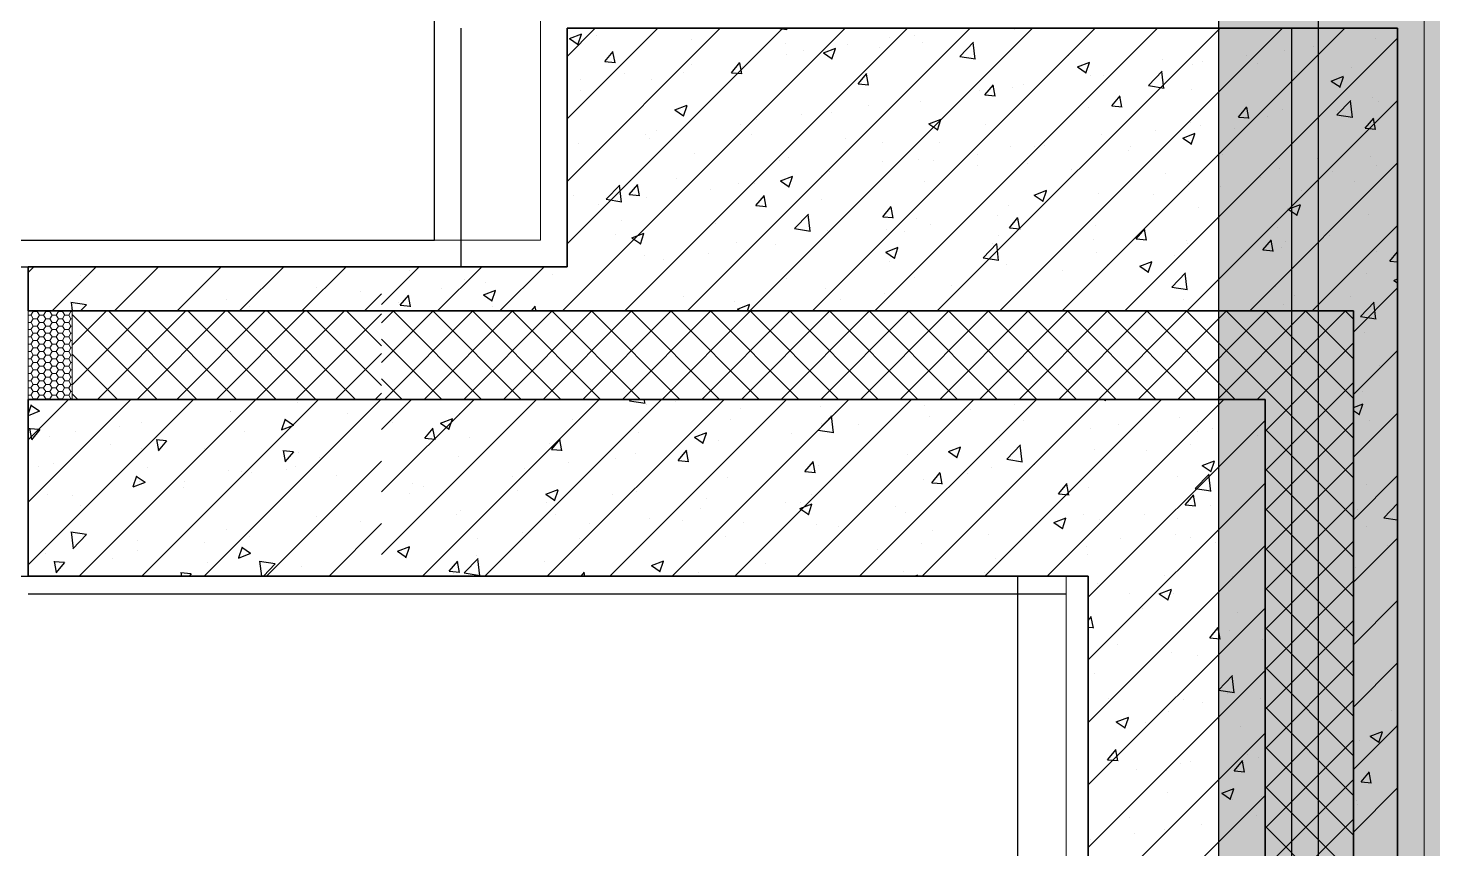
# Model space of a CAD drawing. Header units: inches. Extents: x 143994 to 247866, y 243815 to 272761.
# Drawn here: x 221938 to 223528, y 263437 to 264366 of the extents above; entities that cross this region are included whole.
import ezdxf

# ---------------------------------------------------------------- set-up
doc = ezdxf.new("R2010")
doc.units = ezdxf.units.IN
doc.header["$LTSCALE"] = 1000
doc.header["$MEASUREMENT"] = 0
doc.layers.get('DEFPOINTS').update_dxf_attribs({"color": 62})
for name, color, linetype in [('0-建筑1F', 127, 'Continuous'), ('A-S-face(建筑粉刷线)', 136, 'Continuous'), ('A-Wall-Patn', 255, 'Continuous'), ('PUB_HATCH', 8, 'Continuous')]:
    doc.layers.add(name, color=color, linetype=linetype)
for name, color, linetype, lineweight in [('A-M-Stone', 11, 'Continuous', 15), ('A-Wall', 254, 'Continuous', 35), ('MQ-HZ幕墙绘制', 6, 'Continuous', 13), ('W-保温层', 8, 'Continuous', 13)]:
    doc.layers.add(name, color=color, linetype=linetype, lineweight=lineweight)

# ---------------------------------------------------------------- blocks, each defined once
blk = doc.blocks.new('144')
at = {"layer": 'MQ-HZ幕墙绘制'}
h = blk.add_hatch(dxfattribs=at)
h.set_pattern_fill('HONEY', color=127, scale=3)
h.set_pattern_definition([(0, (2666.5027, 381109.6554), (7.14375, 4.124445), [4.7625, -9.525]), (120, (2666.5027, 381109.6554), (-7.143749147, 4.124446478), [4.7625, -9.525]), (60, (2666.5027, 381109.6554), (8.53e-07, 8.248891478), [-9.525, 4.7625])])
h.paths.add_polyline_path([(637386.9, -376210.3), (637386.9, -376110.3), (637436.9, -376110.3), (637436.9, -376210.3)])
at = {"layer": 'A-M-Stone', "color": 127}
for p, q in [((637966.9, -375760.3), (637966.9, -376030.3)), ((638966.9, -379670.3), (638966.9, -375760.3)), ((637386.9, -376030.3), (637356.9, -376030.3)), ((637386.9, -376030.3), (637786.9, -376030.3)), ((637966.9, -376030.3), (637786.9, -376030.3))]:
    blk.add_line(p, q, dxfattribs=at)
at = {"layer": 'A-S-face(建筑粉刷线)', "color": 127}
for p, q in [((637386.9, -376430.3), (637786.9, -376430.3)), ((637786.9, -376430.3), (638561.9, -376430.3))]:
    blk.add_line(p, q, dxfattribs=at)
at = {"layer": 'A-Wall', "color": 127}
for p, q in [((637996.9, -376060.3), (637996.9, -375790.3)), ((637996.9, -375790.3), (638936.9, -375790.3)), ((638936.9, -375790.3), (638936.9, -376060.3)), ((637386.9, -376110.3), (637386.9, -376060.3)), ((637386.9, -376060.3), (637786.9, -376060.3)), ((637996.9, -376060.3), (637786.9, -376060.3)), ((638936.9, -379700.3), (638936.9, -376060.3)), ((637786.9, -376110.3), (637386.9, -376110.3)), ((637786.9, -376110.3), (638886.9, -376110.3)), ((638886.9, -376110.3), (638886.9, -379750.3)), ((637386.9, -376410.3), (637386.9, -376210.3)), ((637386.9, -376210.3), (637786.9, -376210.3)), ((638786.9, -376210.3), (637786.9, -376210.3)), ((638786.9, -379850.3), (638786.9, -376210.3)), ((637786.9, -376410.3), (637386.9, -376410.3)), ((637786.9, -376410.3), (638586.9, -376410.3)), ((638586.9, -376410.3), (638586.9, -380010.3))]:
    blk.add_line(p, q, dxfattribs=at)
at = {"layer": 'MQ-HZ幕墙绘制', "color": 127}
blk.add_lwpolyline([(637386.9, -376210.3), (637386.9, -376110.3), (637436.9, -376110.3), (637436.9, -376210.3)], close=True, dxfattribs=at)
at = {"layer": 'PUB_HATCH', "color": 127, "linetype": 'Continuous'}
for p, q in [((637991.7, -376110.3), (638311.7, -375790.3)), ((637996.9, -375822.3), (638028.9, -375790.3)), ((637996.9, -375893), (638099.6, -375790.3)), ((637996.9, -375963.7), (638170.3, -375790.3)), ((637996.9, -376034.4), (638241, -375790.3)), ((638062.4, -376110.3), (638382.4, -375790.3)), ((638133.2, -376110.3), (638453.2, -375790.3)), ((638203.9, -376110.3), (638523.9, -375790.3)), ((638235.2, -375790.3), (638245.8, -375791.9)), ((638245.5, -375792.3), (638245.2, -375790.3)), ((638274.6, -376110.3), (638594.6, -375790.3)), ((638345.3, -376110.3), (638665.3, -375790.3)), ((638416, -376110.3), (638736, -375790.3)), ((638486.7, -376110.3), (638806.7, -375790.3)), ((638503.6, -375791.3), (638503.6, -375791.3)), ((638557.4, -376110.3), (638877.4, -375790.3)), ((637999.6, -375802.1), (638013.6, -375796.8)), ((637999.6, -375802.1), (638009.6, -375808.8)), ((638009.3, -375809.3), (638013.3, -375797.3)), ((638030.7, -375799), (638030.7, -375799)), ((638137.5, -375803.5), (638137.5, -375803.5)), ((638244.3, -375808), (638244.3, -375808)), ((638314.5, -375808.7), (638314.5, -375808.7)), ((638362.2, -375800.6), (638362.2, -375800.6)), ((638390.2, -375798.7), (638390.2, -375798.7)), ((638399.7, -375806.3), (638399.7, -375806.3)), ((638441.4, -375822.3), (638457, -375806)), ((638458.9, -375825.4), (638456.7, -375806.4)), ((638628.1, -376110.3), (638936.9, -375801.5)), ((638841.9, -375811.2), (638841.9, -375811.2)), ((638911.4, -375801.9), (638911.4, -375801.9)), ((638039.5, -375828.1), (638049.2, -375816.7)), ((638039.5, -375828.1), (638051.5, -375829.2)), ((638051.2, -375829.7), (638048.9, -375817.2)), ((638245.6, -375820.6), (638245.6, -375820.6)), ((638264.4, -375815.3), (638264.4, -375815.3)), ((638287, -375818.1), (638301, -375812.8)), ((638287, -375818.1), (638297, -375824.9)), ((638296.7, -375825.4), (638300.7, -375813.3)), ((638298.7, -375819.1), (638298.7, -375819.1)), ((638351, -375812.5), (638351, -375812.5)), ((638441.4, -375822.3), (638459.2, -375825)), ((638457.8, -375817.1), (638457.8, -375817.1)), ((638564.6, -375821.6), (638564.6, -375821.6)), ((638671.3, -375826.1), (638671.3, -375826.1)), ((638716.1, -375827.8), (638716.1, -375827.8)), ((638766.1, -375821.2), (638766.1, -375821.2)), ((638808.7, -375816), (638808.7, -375816)), ((638062.4, -375841.9), (638062.4, -375841.9)), ((638128.9, -375840.7), (638128.9, -375840.7)), ((638138.1, -375831.9), (638138.1, -375831.9)), ((638183, -375840.7), (638192.6, -375829.2)), ((638183, -375840.7), (638194.9, -375841.7)), ((638194.7, -375842.2), (638192.3, -375829.7)), ((638196, -375833.2), (638196, -375833.2)), ((638326.4, -375853.2), (638336.1, -375841.8)), ((638338.1, -375854.8), (638335.8, -375842.3)), ((638574.5, -375834.2), (638588.5, -375828.8)), ((638574.5, -375834.2), (638584.4, -375840.9)), ((638584.1, -375841.4), (638588.2, -375829.3)), ((638603.8, -375843.8), (638603.8, -375843.8)), ((638654.9, -375855.4), (638670.5, -375839.1)), ((638672.4, -375858.5), (638670.2, -375839.5)), ((638704.8, -375831), (638704.8, -375831)), ((638778.1, -375830.6), (638778.1, -375830.6)), ((638820.5, -375839.9), (638820.5, -375839.9)), ((638884.9, -375835.1), (638884.9, -375835.1)), ((638012.3, -375848.5), (638012.3, -375848.5)), ((638092.1, -375848.2), (638092.1, -375848.2)), ((638326.4, -375853.2), (638338.4, -375854.3)), ((638469.9, -375865.8), (638479.5, -375854.3)), ((638481.6, -375867.3), (638479.3, -375854.8)), ((638501.1, -375857.9), (638501.1, -375857.9)), ((638514, -375854.4), (638514, -375854.4)), ((638589.8, -375844.4), (638589.8, -375844.4)), ((638654.9, -375855.4), (638672.7, -375858.1)), ((638703.9, -375859.9), (638703.9, -375859.9)), ((638861.9, -375850.2), (638875.9, -375844.8)), ((638861.9, -375850.2), (638871.8, -375856.9)), ((638871.5, -375857.4), (638875.6, -375845.3)), ((638012.3, -375860.7), (638012.3, -375860.7)), ((638397.2, -375872.9), (638397.2, -375872.9)), ((638463.9, -375861), (638463.9, -375861)), ((638469.9, -375865.8), (638481.9, -375866.8)), ((638613.4, -375878.4), (638623, -375866.9)), ((638625, -375879.9), (638622.7, -375867.4)), ((638698.8, -376110.3), (638936.9, -375872.2)), ((638868.3, -375888.5), (638883.9, -375872.2)), ((638885.8, -375891.6), (638883.6, -375872.6)), ((638909, -375868.5), (638909, -375868.5)), ((638915.6, -375873.5), (638915.6, -375873.5)), ((638119, -375882.7), (638133, -375877.3)), ((638119, -375882.7), (638128.9, -375889.4)), ((638128.6, -375889.9), (638132.7, -375877.8)), ((638261.9, -375887.6), (638261.9, -375887.6)), ((638296.2, -375885.7), (638296.2, -375885.7)), ((638337.6, -375877.6), (638337.6, -375877.6)), ((638587.2, -375879.9), (638587.2, -375879.9)), ((638613.4, -375878.4), (638625.3, -375879.4)), ((638756.8, -375890.9), (638766.4, -375879.4)), ((638756.8, -375890.9), (638768.8, -375891.9)), ((638768.5, -375892.4), (638766.2, -375879.9)), ((638789.3, -375890.1), (638789.3, -375890.1)), ((638806.3, -375882.6), (638806.3, -375882.6)), ((638868.3, -375888.5), (638886.1, -375891.2)), ((638868.4, -375883.8), (638868.4, -375883.8)), ((638900.3, -375903.5), (638909.9, -375892)), ((638098.6, -375905.7), (638098.6, -375905.7)), ((638193.5, -375899.8), (638193.5, -375899.8)), ((638211.8, -375894.1), (638211.8, -375894.1)), ((638406.4, -375898.7), (638420.4, -375893.3)), ((638406.4, -375898.7), (638416.4, -375905.4)), ((638416.1, -375905.9), (638420.1, -375893.8)), ((638470.6, -375899.9), (638470.6, -375899.9)), ((638663.4, -375906.6), (638663.4, -375906.6)), ((638702.4, -375897.6), (638702.4, -375897.6)), ((638713.5, -375900.1), (638713.5, -375900.1)), ((638751.8, -375903.8), (638751.8, -375903.8)), ((638900.3, -375903.5), (638912.2, -375904.5)), ((638911.9, -375905), (638909.6, -375892.5)), ((638009.8, -375920.7), (638009.8, -375920.7)), ((638085.5, -375910.8), (638085.5, -375910.8)), ((638089.7, -375914.8), (638089.7, -375914.8)), ((638205.3, -375910.2), (638205.3, -375910.2)), ((638312.1, -375914.7), (638312.1, -375914.7)), ((638353.9, -375920), (638353.9, -375920)), ((638418.9, -375919.3), (638418.9, -375919.3)), ((638525.6, -375923.8), (638525.6, -375923.8)), ((638537.1, -375923.3), (638537.1, -375923.3)), ((638601.4, -375910.4), (638601.4, -375910.4)), ((638693.8, -375914.7), (638707.8, -375909.3)), ((638693.8, -375914.7), (638703.8, -375921.4)), ((638703.5, -375921.9), (638707.6, -375909.8)), ((638034, -375928.1), (638034, -375928.1)), ((638140.7, -375932.6), (638140.7, -375932.6)), ((638247.5, -375937.1), (638247.5, -375937.1)), ((638394.8, -375939.5), (638394.8, -375939.5)), ((638461.4, -375933.2), (638461.4, -375933.2)), ((638498.7, -375924.5), (638498.7, -375924.5)), ((638632.4, -375928.3), (638632.4, -375928.3)), ((638635.1, -375923.8), (638635.1, -375923.8)), ((638739.2, -375932.8), (638739.2, -375932.8)), ((638845.9, -375937.3), (638845.9, -375937.3)), ((638906.5, -375935.1), (638906.5, -375935.1)), ((638237.3, -375940), (638237.3, -375940)), ((638293.8, -375952.3), (638293.8, -375952.3)), ((638354.3, -375941.6), (638354.3, -375941.6)), ((638411.3, -375939.8), (638411.3, -375939.8)), ((638461, -375946.1), (638461, -375946.1)), ((638518.5, -375943.8), (638518.5, -375943.8)), ((638567.8, -375950.6), (638567.8, -375950.6)), ((638674.6, -375955.1), (638674.6, -375955.1)), ((638769.6, -376110.3), (638936.9, -375942.9)), ((638803.8, -375949.2), (638803.8, -375949.2)), ((638863, -375952.3), (638863, -375952.3)), ((638913, -375945.7), (638913, -375945.7)), ((638041.1, -375984), (638056.6, -375967.8)), ((638058.5, -375987.1), (638056.3, -375968.1)), ((638067.3, -375978.6), (638076.9, -375967.1)), ((638079, -375980.1), (638076.6, -375967.6)), ((638120.7, -375960), (638120.7, -375960)), ((638191.1, -375966.4), (638191.1, -375966.4)), ((638209.3, -375966.4), (638209.3, -375966.4)), ((638238.4, -375963.2), (638252.4, -375957.8)), ((638238.4, -375963.2), (638248.3, -375969.9)), ((638248, -375970.4), (638252.1, -375958.3)), ((638285, -375956.5), (638285, -375956.5)), ((638401.9, -375963.9), (638401.9, -375963.9)), ((638700, -375964.2), (638700, -375964.2)), ((638736.7, -375969), (638736.7, -375969)), ((638781.3, -375959.6), (638781.3, -375959.6)), ((638888.1, -375964.2), (638888.1, -375964.2)), ((638004, -375980), (638004, -375980)), ((638041.1, -375984), (638058.8, -375986.7)), ((638067.3, -375978.6), (638079.2, -375979.6)), ((638087.2, -375981.4), (638087.2, -375981.4)), ((638159.2, -375973), (638159.2, -375973)), ((638210.7, -375991.1), (638220.4, -375979.6)), ((638222.4, -375992.7), (638220.1, -375980.1)), ((638285.2, -375983.9), (638285.2, -375983.9)), ((638525.8, -375979.2), (638539.8, -375973.8)), ((638525.8, -375979.2), (638535.7, -375985.9)), ((638535.5, -375986.4), (638539.5, -375974.3)), ((638598.9, -375977), (638598.9, -375977)), ((638610.8, -375985.5), (638610.8, -375985.5)), ((638660.9, -375978.9), (638660.9, -375978.9)), ((638828.2, -375973.8), (638828.2, -375973.8)), ((638032.9, -375989.7), (638032.9, -375989.7)), ((638210.7, -375991.1), (638222.7, -375992.2)), ((638254.5, -376017.1), (638270.1, -376000.9)), ((638272, -376020.2), (638269.8, -376001.2)), ((638354.2, -376003.7), (638363.8, -375992.2)), ((638365.9, -376005.2), (638363.6, -375992.7)), ((638484.5, -376002.2), (638484.5, -376002.2)), ((638496.3, -375991.1), (638496.3, -375991.1)), ((638711.5, -375993.8), (638711.5, -375993.8)), ((638813.2, -375995.2), (638827.2, -375989.8)), ((638813.2, -375995.2), (638823.2, -376001.9)), ((638822.9, -376002.4), (638826.9, -375990.3)), ((638904.1, -376001.7), (638904.1, -376001.7)), ((638058.8, -376007.4), (638058.8, -376007.4)), ((638165.5, -376011.9), (638165.5, -376011.9)), ((638168.6, -376003.9), (638168.6, -376003.9)), ((638254.5, -376017.1), (638272.3, -376019.9)), ((638272.3, -376016.4), (638272.3, -376016.4)), ((638291.4, -376018.9), (638291.4, -376018.9)), ((638354.2, -376003.7), (638366.2, -376004.7)), ((638358.7, -376018.7), (638358.7, -376018.7)), ((638392.4, -376006.1), (638392.4, -376006.1)), ((638408.8, -376012.1), (638408.8, -376012.1)), ((638497.6, -376016.2), (638507.3, -376004.7)), ((638497.6, -376016.2), (638509.6, -376017.3)), ((638509.3, -376017.8), (638507, -376005.2)), ((638594.9, -376013.8), (638594.9, -376013.8)), ((638641.1, -376028.8), (638650.7, -376017.3)), ((638652.8, -376030.3), (638650.5, -376017.8)), ((638801.4, -376015.8), (638801.4, -376015.8)), ((638840.3, -376110.3), (638936.9, -376013.6)), ((638936.2, -376014.7), (638936.2, -376014.7)), ((638052, -376023.9), (638052, -376023.9)), ((638070.3, -376027.7), (638084.3, -376022.3)), ((638070.3, -376027.7), (638080.3, -376034.4)), ((638080, -376034.9), (638084, -376022.8)), ((638188.7, -376032.9), (638188.7, -376032.9)), ((638379.1, -376020.9), (638379.1, -376020.9)), ((638468, -376050.2), (638483.5, -376034)), ((638478.3, -376033.9), (638478.3, -376033.9)), ((638485.4, -376053.3), (638483.2, -376034.3)), ((638485.8, -376025.4), (638485.8, -376025.4)), ((638592.6, -376029.9), (638592.6, -376029.9)), ((638641.1, -376028.8), (638653.1, -376029.8)), ((638697.5, -376030.8), (638697.5, -376030.8)), ((638699.4, -376034.4), (638699.4, -376034.4)), ((638784.6, -376041.3), (638794.2, -376029.8)), ((638796.2, -376042.9), (638793.9, -376030.3)), ((638810.3, -376031.2), (638810.3, -376031.2)), ((638860.4, -376024.6), (638860.4, -376024.6)), ((638084.8, -376047.9), (638084.8, -376047.9)), ((638156.7, -376045.3), (638156.7, -376045.3)), ((638232.4, -376035.3), (638232.4, -376035.3)), ((638357.8, -376043.7), (638371.8, -376038.3)), ((638357.8, -376043.7), (638367.7, -376050.4)), ((638367.4, -376050.9), (638371.5, -376038.8)), ((638468, -376050.2), (638485.7, -376053)), ((638596.5, -376043.6), (638596.5, -376043.6)), ((638684, -376047.8), (638684, -376047.8)), ((638784.6, -376041.3), (638796.5, -376042.4)), ((638806.1, -376039), (638806.1, -376039)), ((638912.9, -376043.5), (638912.9, -376043.5)), ((638928, -376053.9), (638936.9, -376043.3)), ((637393.3, -376060.3), (637386.9, -376066.7)), ((637387.5, -376066.1), (637387.5, -376066.1)), ((637464, -376060.3), (637414, -376110.3)), ((637534.7, -376060.3), (637484.7, -376110.3)), ((637605.5, -376060.3), (637555.5, -376110.3)), ((637676.2, -376060.3), (637626.2, -376110.3)), ((637746.9, -376060.3), (637696.9, -376110.3)), ((637786.9, -376103), (637829.6, -376060.3)), ((637818.7, -376064), (637818.7, -376064)), ((637850.3, -376110.3), (637900.3, -376060.3)), ((637921, -376110.3), (637971, -376060.3)), ((637983.8, -376060.7), (637983.8, -376060.7)), ((638106.6, -376051.9), (638106.6, -376051.9)), ((638361.6, -376053.9), (638361.6, -376053.9)), ((638493.8, -376057.6), (638493.8, -376057.6)), ((638558.2, -376064.4), (638558.2, -376064.4)), ((638608.3, -376057.8), (638608.3, -376057.8)), ((638645.2, -376059.7), (638659.2, -376054.3)), ((638645.2, -376059.7), (638655.1, -376066.4)), ((638654.8, -376066.9), (638658.9, -376054.8)), ((638928, -376053.9), (638936.9, -376054.7)), ((637446.4, -376070.3), (637446.4, -376070.3)), ((637881.1, -376074.8), (637881.1, -376074.8)), ((637904.5, -376078.5), (637904.5, -376078.5)), ((637980.3, -376068.5), (637980.3, -376068.5)), ((638245, -376073.9), (638245, -376073.9)), ((638390, -376072.6), (638390, -376072.6)), ((638431.9, -376081), (638431.9, -376081)), ((638681.4, -376083.3), (638697, -376067.1)), ((638698.9, -376086.4), (638696.7, -376067.4)), ((638799, -376082.3), (638799, -376082.3)), ((638901.7, -376068.3), (638901.7, -376068.3)), ((638932.6, -376075.7), (638936.9, -376074.1)), ((638932.6, -376075.7), (638936.9, -376078.6)), ((638936.5, -376073.1), (638936.5, -376073.1)), ((637611.2, -376097.2), (637611.2, -376097.2)), ((637713.9, -376083.2), (637713.9, -376083.2)), ((637763.4, -376088.6), (637763.4, -376088.6)), ((637786.9, -376090.9), (637767.6, -376110.3)), ((637808.1, -376103.9), (637817.8, -376092.4)), ((637819.8, -376105.5), (637817.5, -376092.9)), ((637854.5, -376085.1), (637854.5, -376085.1)), ((637902.3, -376092.2), (637916.3, -376086.8)), ((637902.3, -376092.2), (637912.2, -376098.9)), ((637911.9, -376099.4), (637916, -376087.3)), ((638128.3, -376093.9), (638128.3, -376093.9)), ((638288.9, -376085.4), (638288.9, -376085.4)), ((638306.1, -376097.6), (638306.1, -376097.6)), ((638356.2, -376091), (638356.2, -376091)), ((638681.4, -376083.3), (638699.2, -376086.1)), ((638695.1, -376097.3), (638695.1, -376097.3)), ((638819.9, -376093.1), (638819.9, -376093.1)), ((638883.5, -376093.5), (638883.5, -376093.5)), ((638886.9, -376134.3), (638936.9, -376084.3)), ((637453, -376103.3), (637435.2, -376100.6)), ((637435.6, -376100.2), (637436.7, -376110.3)), ((637453, -376103.3), (637446.4, -376110.3)), ((637510.2, -376110.1), (637510.2, -376110.1)), ((637637.1, -376105.2), (637637.1, -376105.2)), ((637806.3, -376100.6), (637806.3, -376100.6)), ((637808.1, -376103.9), (637820.1, -376105)), ((637913.1, -376105.1), (637913.1, -376105.1)), ((637956.8, -376110.3), (637961.2, -376105)), ((637961.8, -376110.3), (637960.9, -376105.5)), ((638019.8, -376109.6), (638019.8, -376109.6)), ((638186.2, -376099.5), (638186.2, -376099.5)), ((638189.7, -376108.2), (638203.7, -376102.8)), ((638189.7, -376108.2), (638192.8, -376110.3)), ((638201.1, -376110.3), (638203.4, -376103.3)), ((638594.1, -376110.1), (638594.1, -376110.1)), ((638757.7, -376110.1), (638757.7, -376110.1)), ((638807.8, -376103.5), (638807.8, -376103.5)), ((638894.9, -376116.4), (638910.4, -376100.2)), ((638912.3, -376119.5), (638910.1, -376100.5)), ((638894.9, -376116.4), (638912.6, -376119.2)), ((638899.2, -376134.8), (638899.2, -376134.8)), ((638886.9, -376205), (638936.9, -376155)), ((638916.1, -376172.5), (638916.1, -376172.5)), ((638896.8, -376201.4), (638896.8, -376201.4)), ((637574, -376210.3), (637386.9, -376397.4)), ((637503.3, -376210.3), (637386.9, -376326.7)), ((637432.6, -376210.3), (637386.9, -376256)), ((637390.3, -376216.6), (637386.9, -376226.7)), ((637400, -376223.8), (637386.9, -376228.8)), ((637400, -376223.8), (637390, -376217.1)), ((637644.7, -376210.3), (637444.7, -376410.3)), ((637715.5, -376210.3), (637515.5, -376410.3)), ((637786.2, -376210.3), (637586.2, -376410.3)), ((637616, -376224.1), (637616, -376224.1)), ((637616.5, -376224), (637616.5, -376224)), ((637692.3, -376214), (637692.3, -376214)), ((637786.9, -376244.4), (637821, -376210.3)), ((637786.9, -376315.1), (637891.7, -376210.3)), ((637786.9, -376385.8), (637962.4, -376210.3)), ((637833.2, -376410.3), (638033.2, -376210.3)), ((637903.9, -376410.3), (638103.9, -376210.3)), ((637974.6, -376410.3), (638174.6, -376210.3)), ((637980, -376211.2), (637980, -376211.2)), ((638045.3, -376410.3), (638245.3, -376210.3)), ((638067.6, -376211.9), (638069.1, -376210.3)), ((638067.6, -376211.9), (638085.4, -376214.7)), ((638085.1, -376215), (638084.5, -376210.3)), ((638086.8, -376215.8), (638086.8, -376215.8)), ((638116, -376410.3), (638316, -376210.3)), ((638120.1, -376213.3), (638120.1, -376213.3)), ((638186.7, -376410.3), (638386.7, -376210.3)), ((638193.6, -376220.3), (638193.6, -376220.3)), ((638257.4, -376410.3), (638457.4, -376210.3)), ((638284.1, -376218.6), (638284.1, -376218.6)), ((638300.3, -376224.8), (638300.3, -376224.8)), ((638328.1, -376410.3), (638528.1, -376210.3)), ((638398.8, -376410.3), (638598.8, -376210.3)), ((638401.3, -376217.1), (638401.3, -376217.1)), ((638453, -376222.2), (638453, -376222.2)), ((638469.6, -376410.3), (638669.6, -376210.3)), ((638503.1, -376215.6), (638503.1, -376215.6)), ((638540.3, -376410.3), (638740.3, -376210.3)), ((638604.7, -376210.3), (638606.5, -376211.5)), ((638606.2, -376212), (638606.7, -376210.3)), ((638886.9, -376219.6), (638897.9, -376215.4)), ((638886.9, -376222.8), (638893.9, -376227.5)), ((638886.9, -376275.8), (638936.9, -376225.8)), ((638893.6, -376228), (638897.7, -376215.9)), ((637490.2, -376240.6), (637490.2, -376240.6)), ((637515, -376236.9), (637515, -376236.9)), ((637687.4, -376239.8), (637673.4, -376245.2)), ((637677.7, -376232.6), (637673.7, -376244.7)), ((637687.4, -376239.8), (637677.4, -376233.1)), ((637748.4, -376226.3), (637748.4, -376226.3)), ((637799.3, -376236.3), (637799.3, -376236.3)), ((637853.6, -376237.2), (637867.6, -376231.8)), ((637853.6, -376237.2), (637863.6, -376243.9)), ((637863.3, -376244.4), (637867.3, -376232.3)), ((637875, -376226.3), (637875, -376226.3)), ((638003.4, -376233.3), (638003.4, -376233.3)), ((638181.4, -376232.7), (638181.4, -376232.7)), ((638281, -376245), (638296.6, -376228.8)), ((638284.6, -376237.1), (638284.6, -376237.1)), ((638298.5, -376248.1), (638296.3, -376229.1)), ((638326.7, -376238.8), (638326.7, -376238.8)), ((638407.1, -376229.3), (638407.1, -376229.3)), ((638513.9, -376233.8), (638513.9, -376233.8)), ((638586.9, -376434.3), (638786.9, -376234.3)), ((638620.6, -376238.3), (638620.6, -376238.3)), ((638690.2, -376230.5), (638690.2, -376230.5)), ((638904.6, -376234.7), (638904.6, -376234.7)), ((637400.3, -376244.6), (637388.3, -376243.6)), ((637388.6, -376243.1), (637390.9, -376255.6)), ((637400.3, -376244.6), (637390.6, -376256.1)), ((637411.1, -376251.9), (637411.1, -376251.9)), ((637440.1, -376247.2), (637440.1, -376247.2)), ((637543.7, -376257.2), (637531.8, -376256.2)), ((637532.1, -376255.7), (637534.4, -376268.2)), ((637543.7, -376257.2), (637534.1, -376268.7)), ((637631.8, -376246.3), (637631.8, -376246.3)), ((637835.9, -376254.4), (637845.5, -376242.9)), ((637835.9, -376254.4), (637847.8, -376255.4)), ((637847.6, -376255.9), (637845.2, -376243.4)), ((637886.8, -376253.3), (637886.8, -376253.3)), ((637979.3, -376266.9), (637989, -376255.4)), ((637991, -376268.5), (637988.7, -376255.9)), ((638077.5, -376247.7), (638077.5, -376247.7)), ((638141, -376253.2), (638155, -376247.9)), ((638141, -376253.2), (638151, -376259.9)), ((638150.7, -376260.4), (638154.8, -376248.4)), ((638168, -376257.2), (638168, -376257.2)), ((638200.9, -376255.4), (638200.9, -376255.4)), ((638250.9, -376248.8), (638250.9, -376248.8)), ((638281, -376245), (638298.8, -376247.8)), ((638486.5, -376257.4), (638486.5, -376257.4)), ((638589.2, -376243.3), (638589.2, -376243.3)), ((638710.9, -376247.1), (638710.9, -376247.1)), ((638727.4, -376242.8), (638727.4, -376242.8)), ((638778.3, -376251.3), (638778.3, -376251.3)), ((637479.8, -376260.9), (637479.8, -376260.9)), ((637515.1, -376266.4), (637515.1, -376266.4)), ((637586.6, -376265.5), (637586.6, -376265.5)), ((637687.2, -376269.7), (637675.2, -376268.7)), ((637675.5, -376268.2), (637677.9, -376280.7)), ((637687.2, -376269.7), (637677.6, -376281.2)), ((637693.3, -376270), (637693.3, -376270)), ((637976.5, -376260.5), (637976.5, -376260.5)), ((637979.3, -376266.9), (637991.3, -376268)), ((638074.6, -376272), (638074.6, -376272)), ((638122.8, -376279.5), (638132.4, -376268)), ((638134.5, -376281), (638132.1, -376268.5)), ((638382.7, -376272.4), (638382.7, -376272.4)), ((638428.5, -376269.3), (638442.5, -376263.9)), ((638428.5, -376269.3), (638438.4, -376276)), ((638438.1, -376276.5), (638442.2, -376264.4)), ((638494.5, -376278.1), (638510, -376261.9)), ((638512, -376281.2), (638509.7, -376262.3)), ((638594.3, -376267.1), (638594.3, -376267.1)), ((638652.5, -376267.9), (638652.5, -376267.9)), ((638702.6, -376261.3), (638702.6, -376261.3)), ((638894.4, -376268), (638894.4, -376268)), ((637398.5, -376286.4), (637398.5, -376286.4)), ((637415.2, -376283.3), (637415.2, -376283.3)), ((637522, -376287.8), (637522, -376287.8)), ((637786.9, -376280.2), (637656.9, -376410.3)), ((637689.7, -376286.3), (637689.7, -376286.3)), ((637716.3, -376276.6), (637716.3, -376276.6)), ((637873.8, -376274.6), (637873.8, -376274.6)), ((637948.7, -376288.6), (637948.7, -376288.6)), ((637998.8, -376282), (637998.8, -376282)), ((638051.4, -376277.2), (638051.4, -376277.2)), ((638122.8, -376279.5), (638134.7, -376280.5)), ((638266.2, -376292), (638275.9, -376280.5)), ((638277.9, -376293.6), (638275.6, -376281)), ((638281.6, -376285.2), (638281.6, -376285.2)), ((638477.7, -376287.1), (638477.7, -376287.1)), ((638494.5, -376278.1), (638512.3, -376280.9)), ((638526.2, -376284.5), (638526.2, -376284.5)), ((638715.9, -376285.3), (638729.9, -376279.9)), ((638715.9, -376285.3), (638725.8, -376292)), ((638725.6, -376292.5), (638729.6, -376280.4)), ((637519.3, -376304.3), (637505.3, -376309.7)), ((637509.7, -376297.1), (637505.6, -376309.2)), ((637519.3, -376304.3), (637509.4, -376297.6)), ((637512.6, -376303.5), (637512.6, -376303.5)), ((637563.9, -376302.9), (637563.9, -376302.9)), ((637613.6, -376290.7), (637613.6, -376290.7)), ((637628.7, -376292.3), (637628.7, -376292.3)), ((637639.7, -376292.9), (637639.7, -376292.9)), ((637679.7, -376290.2), (637679.7, -376290.2)), ((637735.5, -376296.8), (637735.5, -376296.8)), ((637822.4, -376305.2), (637822.4, -376305.2)), ((637934.7, -376297.2), (637934.7, -376297.2)), ((638178.9, -376299.3), (638178.9, -376299.3)), ((638266.2, -376292), (638278.2, -376293.1)), ((638400.4, -376301.1), (638400.4, -376301.1)), ((638409.7, -376304.6), (638419.3, -376293.1)), ((638409.7, -376304.6), (638421.7, -376305.6)), ((638421.4, -376306.1), (638419.1, -376293.6)), ((638450.4, -376294.5), (638450.4, -376294.5)), ((638586.9, -376505), (638786.9, -376305)), ((638687.8, -376297.1), (638687.8, -376297.1)), ((638707.9, -376311.2), (638723.5, -376295)), ((638725.4, -376314.4), (638723.2, -376295.4)), ((638886.9, -376346.5), (638936.9, -376296.5)), ((637408.7, -376318.5), (637408.7, -376318.5)), ((637437.6, -376319.5), (637437.6, -376319.5)), ((637563, -376310.3), (637563, -376310.3)), ((637818.1, -376317.2), (637818.1, -376317.2)), ((637834.3, -376308.9), (637834.3, -376308.9)), ((637941.1, -376313.4), (637941.1, -376313.4)), ((637973, -376317.7), (637987, -376312.4)), ((637973, -376317.7), (637982.9, -376324.5)), ((637982.7, -376325), (637986.7, -376312.9)), ((638047.9, -376318), (638047.9, -376318)), ((638075.1, -376314.2), (638075.1, -376314.2)), ((638274.1, -376317.7), (638274.1, -376317.7)), ((638361, -376307.1), (638361, -376307.1)), ((638553.1, -376317.1), (638565.1, -376318.2)), ((638553.1, -376317.1), (638562.8, -376305.6)), ((638564.8, -376318.7), (638562.5, -376306.1)), ((638586.8, -376309.9), (638586.8, -376309.9)), ((638696.6, -376329.7), (638706.2, -376318.2)), ((638708.3, -376331.2), (638706, -376318.7)), ((638707.9, -376311.2), (638725.7, -376314)), ((638902.1, -376307), (638902.1, -376307)), ((637387.5, -376326.1), (637387.5, -376326.1)), ((637446.4, -376330.3), (637446.4, -376330.3)), ((637876.5, -376335.8), (637876.5, -376335.8)), ((637974, -376327.1), (637974, -376327.1)), ((638148.3, -376334.2), (638148.3, -376334.2)), ((638154.6, -376322.5), (638154.6, -376322.5)), ((638198.3, -376327.7), (638198.3, -376327.7)), ((638244.4, -376327.2), (638244.4, -376327.2)), ((638260.4, -376333.8), (638274.4, -376328.4)), ((638260.4, -376333.8), (638270.4, -376340.5)), ((638261.4, -376327), (638261.4, -376327)), ((638270.1, -376341), (638274.1, -376328.9)), ((638368.2, -376331.5), (638368.2, -376331.5)), ((638474.9, -376336), (638474.9, -376336)), ((638484.1, -376324), (638484.1, -376324)), ((638696.6, -376329.7), (638708.6, -376330.7)), ((638725.7, -376330.2), (638725.7, -376330.2)), ((638891.9, -376334.6), (638891.9, -376334.6)), ((638921.4, -376344.3), (638936.9, -376328.1)), ((638936, -376326.4), (638936, -376326.4)), ((638936.9, -376330.8), (638936.6, -376328.5)), ((637713.9, -376343.2), (637713.9, -376343.2)), ((637786.9, -376350.9), (637727.6, -376410.3)), ((637763.4, -376348.6), (637763.4, -376348.6)), ((637871.4, -376341.1), (637871.4, -376341.1)), ((637983.3, -376340.3), (637983.3, -376340.3)), ((638021.9, -376350.9), (638021.9, -376350.9)), ((638090, -376344.8), (638090, -376344.8)), ((638127.8, -376347.2), (638127.8, -376347.2)), ((638196.8, -376349.3), (638196.8, -376349.3)), ((638279.2, -376351.8), (638279.2, -376351.8)), ((638380.2, -376338.9), (638380.2, -376338.9)), ((638547.9, -376349.8), (638561.9, -376344.4)), ((638547.9, -376349.8), (638557.8, -376356.5)), ((638557.5, -376357), (638561.6, -376344.9)), ((638581.7, -376340.5), (638581.7, -376340.5)), ((638599.9, -376346.7), (638599.9, -376346.7)), ((638650, -376340.2), (638650, -376340.2)), ((638688.4, -376345), (638688.4, -376345)), ((638921.4, -376344.3), (638936.9, -376346.7)), ((637453, -376363.3), (637435.2, -376360.6)), ((637435.6, -376360.2), (637437.8, -376379.2)), ((637453, -376363.3), (637437.5, -376379.6)), ((637611.2, -376357.2), (637611.2, -376357.2)), ((637637.1, -376365.2), (637637.1, -376365.2)), ((637896.1, -376367.4), (637896.1, -376367.4)), ((637946.2, -376360.8), (637946.2, -376360.8)), ((638011.1, -376367.2), (638011.1, -376367.2)), ((638176.5, -376365.8), (638176.5, -376365.8)), ((638303.6, -376353.8), (638303.6, -376353.8)), ((638410.3, -376358.3), (638410.3, -376358.3)), ((638473.6, -376363.4), (638473.6, -376363.4)), ((638517.1, -376362.9), (638517.1, -376362.9)), ((638623.8, -376367.4), (638623.8, -376367.4)), ((638685.4, -376363.6), (638685.4, -376363.6)), ((638702.7, -376366.4), (638702.7, -376366.4)), ((638886.9, -376417.2), (638936.9, -376367.2)), ((638902, -376354), (638902, -376354)), ((637510.2, -376370.1), (637510.2, -376370.1)), ((637511.3, -376381.8), (637511.3, -376381.8)), ((637587, -376371.8), (637587, -376371.8)), ((637638.7, -376384.8), (637624.7, -376390.2)), ((637629.1, -376377.6), (637625, -376389.7)), ((637638.7, -376384.8), (637628.8, -376378.1)), ((637805, -376382.2), (637819, -376376.9)), ((637805, -376382.2), (637814.9, -376389)), ((637814.6, -376389.5), (637818.7, -376377.4)), ((638072.6, -376380.8), (638072.6, -376380.8)), ((638347.8, -376379.9), (638347.8, -376379.9)), ((638397.8, -376373.3), (638397.8, -376373.3)), ((638584.4, -376376.4), (638584.4, -376376.4)), ((638586.9, -376575.8), (638786.9, -376375.8)), ((638730.6, -376371.9), (638730.6, -376371.9)), ((638925.2, -376375.9), (638925.2, -376375.9)), ((637406.3, -376385), (637406.3, -376385)), ((637428, -376395.1), (637416.1, -376394)), ((637416.4, -376393.5), (637418.7, -376406.1)), ((637428, -376395.1), (637418.4, -376406.6)), ((637483, -376390), (637483, -376390)), ((637589.8, -376394.5), (637589.8, -376394.5)), ((637666.5, -376396.4), (637648.7, -376393.7)), ((637649, -376393.3), (637651, -376410.3)), ((637666.5, -376396.4), (637653.2, -376410.3)), ((637696.5, -376399), (637696.5, -376399)), ((637863.6, -376404.8), (637873.3, -376393.3)), ((637875.3, -376406.3), (637873, -376393.8)), ((637880.6, -376406.7), (637896.2, -376390.5)), ((637894.5, -376387.2), (637894.5, -376387.2)), ((637898.1, -376409.9), (637895.9, -376390.9)), ((637971.6, -376393.6), (637971.6, -376393.6)), ((638092.4, -376398.3), (638106.4, -376392.9)), ((638092.4, -376398.3), (638102.3, -376405)), ((638102, -376405.5), (638106.1, -376393.4)), ((638221.5, -376396.6), (638221.5, -376396.6)), ((638481.7, -376390.5), (638481.7, -376390.5)), ((638586, -376386.4), (638586, -376386.4)), ((637571.5, -376407.6), (637559.5, -376406.6)), ((637559.8, -376406.1), (637560.6, -376410.3)), ((637571.5, -376407.6), (637569.3, -376410.3)), ((637671.4, -376409.6), (637671.4, -376409.6)), ((637711.4, -376409.7), (637711.4, -376409.7)), ((637863.6, -376404.8), (637875.6, -376405.8)), ((637868.9, -376407.7), (637868.9, -376407.7)), ((637880.6, -376406.7), (637898.4, -376409.5)), ((638013, -376410.3), (638016.7, -376405.9)), ((638017.2, -376410.3), (638016.4, -376406.4)), ((638145.7, -376406.5), (638145.7, -376406.5)), ((638377.8, -376405.5), (638377.8, -376405.5)), ((638390.2, -376410.3), (638393.8, -376408.9)), ((638393.2, -376410.3), (638393.5, -376409.4)), ((638469.4, -376406.4), (638469.4, -376406.4)), ((638673.1, -376409.1), (638673.1, -376409.1)), ((638750.6, -376410.3), (638750.6, -376410.3)), ((638786.8, -376415.2), (638786.8, -376415.2)), ((638889.5, -376401.1), (638889.5, -376401.1)), ((638597.3, -376419), (638597.3, -376419)), ((638634, -376430.3), (638634, -376430.3)), ((638667.2, -376430.3), (638681.2, -376424.9)), ((638667.2, -376430.3), (638677.2, -376437)), ((638676.9, -376437.5), (638680.9, -376425.4)), ((638682.9, -376430.2), (638682.9, -376430.2)), ((638586.9, -376646.5), (638786.9, -376446.5)), ((638648.7, -376446.7), (638648.7, -376446.7)), ((638886.9, -376487.9), (638936.9, -376437.9)), ((638586.9, -376460.4), (638590.5, -376456.1)), ((638592.6, -376469.1), (638590.3, -376456.6)), ((638755.4, -376451.2), (638755.4, -376451.2)), ((638586.9, -376468.1), (638592.9, -376468.6)), ((638724.4, -376480.1), (638734, -376468.6)), ((638724.4, -376480.1), (638736.3, -376481.1)), ((638736, -376481.7), (638733.7, -376469.1)), ((638746.8, -376471.3), (638746.8, -376471.3)), ((638887.1, -376467.7), (638887.1, -376467.7)), ((638620.5, -376487.9), (638620.5, -376487.9)), ((638784.4, -376481.8), (638784.4, -376481.8)), ((638680.5, -376496.8), (638680.5, -376496.8)), ((638710.3, -376500.3), (638710.3, -376500.3)), ((638786.6, -376510.8), (638786.9, -376510.7)), ((638786.6, -376510.8), (638786.9, -376511)), ((638886.9, -376558.6), (638936.9, -376508.6)), ((638586.9, -376717.2), (638786.9, -376517.2)), ((638593.7, -376520.4), (638593.7, -376520.4)), ((638734.4, -376539.2), (638750, -376522.9)), ((638751.9, -376542.3), (638749.7, -376523.3)), ((638734.4, -376539.2), (638752.2, -376541.9)), ((638744.2, -376543.6), (638744.2, -376543.6)), ((638609.7, -376548.9), (638609.7, -376548.9)), ((638694.2, -376550.2), (638694.2, -376550.2)), ((638716.5, -376553.4), (638716.5, -376553.4)), ((638782, -376548.4), (638782, -376548.4)), ((638618.6, -376575.3), (638632.6, -376570)), ((638618.6, -376575.3), (638628.5, -376582)), ((638628.2, -376582.5), (638632.3, -376570.5)), ((638678.1, -376563.4), (638678.1, -376563.4)), ((638930, -376562.4), (638930, -376562.4)), ((638586.9, -376787.9), (638786.9, -376587.9)), ((638651.9, -376575.7), (638651.9, -376575.7)), ((638758.6, -376580.3), (638758.6, -376580.3)), ((638886.9, -376629.3), (638936.9, -376579.3)), ((638906, -376591.3), (638920, -376586)), ((638906, -376591.3), (638915.9, -376598.1)), ((638915.7, -376598.6), (638919.7, -376586.5)), ((638935.4, -376579.6), (638935.4, -376579.6)), ((638608.7, -376618), (638618.3, -376606.5)), ((638620.3, -376619.5), (638618, -376607)), ((638893.7, -376595.9), (638893.7, -376595.9)), ((638608.7, -376618), (638620.6, -376619)), ((638691.6, -376622.5), (638691.6, -376622.5)), ((638702.1, -376619.7), (638702.1, -376619.7)), ((638752.1, -376630.5), (638761.7, -376619.1)), ((638763.8, -376632.1), (638761.5, -376619.6)), ((638767.4, -376612.5), (638767.4, -376612.5)), ((638779.5, -376615), (638779.5, -376615)), ((638641.6, -376629.1), (638641.6, -376629.1)), ((638675.6, -376630), (638675.6, -376630)), ((638752.1, -376630.5), (638764.1, -376631.6)), ((638895.6, -376643.1), (638905.2, -376631.6)), ((638907.2, -376644.6), (638904.9, -376632.1)), ((638676.7, -376655), (638676.7, -376655)), ((638738, -376655.9), (638752, -376650.5)), ((638747.6, -376663.1), (638751.7, -376651)), ((638886.9, -376700), (638936.9, -376650)), ((638895.6, -376643.1), (638907.5, -376644.1)), ((638586.9, -376858.6), (638786.9, -376658.6)), ((638738, -376655.9), (638747.9, -376662.6)), ((638750, -376663.6), (638750, -376663.6)), ((638783.4, -376659.6), (638783.4, -376659.6)), ((638890.2, -376664.1), (638890.2, -376664.1)), ((638891.1, -376668.2), (638891.1, -376668.2)), ((638633.4, -376683.6), (638633.4, -376683.6)), ((638777.1, -376681.5), (638777.1, -376681.5)), ((638639, -376701.4), (638639, -376701.4)), ((638673.2, -376696.5), (638673.2, -376696.5)), ((638714.8, -376691.4), (638714.8, -376691.4)), ((638588.9, -376708), (638588.9, -376708))]:
    blk.add_line(p, q, dxfattribs=at)
at = {"layer": 'W-保温层', "color": 127, "linetype": 'Continuous'}
for p, q in [((637520.6, -376110.3), (637436.9, -376193.9)), ((637475.7, -376110.3), (637436.9, -376149)), ((637436.9, -376114.2), (637533, -376210.3)), ((637565.5, -376110.3), (637465.5, -376210.3)), ((637477.9, -376110.3), (637577.9, -376210.3)), ((637610.4, -376110.3), (637510.4, -376210.3)), ((637522.8, -376110.3), (637622.8, -376210.3)), ((637655.3, -376110.3), (637555.3, -376210.3)), ((637567.7, -376110.3), (637667.7, -376210.3)), ((637700.2, -376110.3), (637600.2, -376210.3)), ((637612.6, -376110.3), (637712.6, -376210.3)), ((637745.1, -376110.3), (637645.1, -376210.3)), ((637657.5, -376110.3), (637757.5, -376210.3)), ((637786.9, -376113.4), (637690, -376210.3)), ((637702.4, -376110.3), (637786.9, -376194.8)), ((637747.3, -376110.3), (637786.9, -376149.9)), ((637786.9, -376123.8), (637800.5, -376110.3)), ((637786.9, -376168.7), (637845.4, -376110.3)), ((637790.3, -376210.3), (637890.3, -376110.3)), ((637900, -376210.3), (637800, -376110.3)), ((637835.2, -376210.3), (637935.2, -376110.3)), ((637944.9, -376210.3), (637844.9, -376110.3)), ((637880.1, -376210.3), (637980.1, -376110.3)), ((637989.8, -376210.3), (637889.8, -376110.3)), ((637925, -376210.3), (638025, -376110.3)), ((638034.7, -376210.3), (637934.7, -376110.3)), ((637969.9, -376210.3), (638069.9, -376110.3)), ((638079.6, -376210.3), (637979.6, -376110.3)), ((638014.8, -376210.3), (638114.8, -376110.3)), ((638124.5, -376210.3), (638024.5, -376110.3)), ((638059.7, -376210.3), (638159.7, -376110.3)), ((638169.4, -376210.3), (638069.4, -376110.3)), ((638104.6, -376210.3), (638204.6, -376110.3)), ((638214.3, -376210.3), (638114.3, -376110.3)), ((638149.5, -376210.3), (638249.5, -376110.3)), ((638259.2, -376210.3), (638159.2, -376110.3)), ((638194.4, -376210.3), (638294.4, -376110.3)), ((638304.1, -376210.3), (638204.1, -376110.3)), ((638239.3, -376210.3), (638339.3, -376110.3)), ((638349, -376210.3), (638249, -376110.3)), ((638284.2, -376210.3), (638384.2, -376110.3)), ((638393.9, -376210.3), (638293.9, -376110.3)), ((638329.1, -376210.3), (638429.1, -376110.3)), ((638438.8, -376210.3), (638338.8, -376110.3)), ((638374, -376210.3), (638474, -376110.3)), ((638483.7, -376210.3), (638383.7, -376110.3)), ((638418.9, -376210.3), (638518.9, -376110.3)), ((638528.6, -376210.3), (638428.6, -376110.3)), ((638463.8, -376210.3), (638563.8, -376110.3)), ((638573.5, -376210.3), (638473.5, -376110.3)), ((638508.7, -376210.3), (638608.7, -376110.3)), ((638618.4, -376210.3), (638518.4, -376110.3)), ((638553.6, -376210.3), (638653.6, -376110.3)), ((638663.3, -376210.3), (638563.3, -376110.3)), ((638598.5, -376210.3), (638698.5, -376110.3)), ((638708.2, -376210.3), (638608.2, -376110.3)), ((638643.4, -376210.3), (638743.4, -376110.3)), ((638753.1, -376210.3), (638653.1, -376110.3)), ((638688.3, -376210.3), (638788.3, -376110.3)), ((638886.9, -376299.2), (638698, -376110.3)), ((638733.2, -376210.3), (638833.2, -376110.3)), ((638886.9, -376254.3), (638742.9, -376110.3)), ((638778.1, -376210.3), (638878.1, -376110.3)), ((638886.9, -376209.4), (638787.8, -376110.3)), ((638886.9, -376164.5), (638832.7, -376110.3)), ((638886.9, -376119.6), (638877.6, -376110.3)), ((637855.1, -376210.3), (637786.9, -376142.1)), ((638786.9, -376246.4), (638886.9, -376146.4)), ((637436.9, -376159.1), (637488.1, -376210.3)), ((637786.9, -376158.3), (637734.9, -376210.3)), ((637810.2, -376210.3), (637786.9, -376187)), ((638786.9, -376291.3), (638886.9, -376191.3)), ((637436.9, -376204), (637443.2, -376210.3)), ((637786.9, -376203.2), (637779.8, -376210.3)), ((638786.9, -376336.2), (638886.9, -376236.2)), ((638886.9, -376344.1), (638786.9, -376244.1)), ((638786.9, -376381.1), (638886.9, -376281.1)), ((638886.9, -376389), (638786.9, -376289)), ((638786.9, -376426), (638886.9, -376326)), ((638886.9, -376433.9), (638786.9, -376333.9)), ((638786.9, -376470.9), (638886.9, -376370.9)), ((638886.9, -376478.8), (638786.9, -376378.8)), ((638786.9, -376515.8), (638886.9, -376415.8)), ((638886.9, -376523.7), (638786.9, -376423.7)), ((638786.9, -376560.7), (638886.9, -376460.7)), ((638886.9, -376568.6), (638786.9, -376468.6)), ((638786.9, -376605.6), (638886.9, -376505.6)), ((638886.9, -376613.5), (638786.9, -376513.5)), ((638786.9, -376650.5), (638886.9, -376550.5)), ((638886.9, -376658.4), (638786.9, -376558.4)), ((638786.9, -376695.4), (638886.9, -376595.4)), ((638886.9, -376703.3), (638786.9, -376603.3)), ((638786.9, -376740.3), (638886.9, -376640.3)), ((638886.9, -376748.2), (638786.9, -376648.2)), ((638786.9, -376785.2), (638886.9, -376685.2)), ((638886.9, -376793.1), (638786.9, -376693.1))]:
    blk.add_line(p, q, dxfattribs=at)
at = {"layer": 'W-保温层', "color": 127}
blk.add_line((638561.9, -387950.3), (638561.9, -376410.3), dxfattribs=at)

msp = doc.modelspace()

# ---------------------------------------------------------------- hatches: boundary and pattern name
at = {"layer": 'DEFPOINTS'}
h = msp.add_hatch(dxfattribs=at)
h.set_pattern_fill('ANSI31', color=250)
h.set_pattern_definition([(45, (0, 0), (-1.122532015, 1.122532015), [])])
h.paths.add_polyline_path([(247866.03, 243814.78), (223286.02, 243814.78), (223286.02, 270814.78), (247866.03, 270814.78)])

# ---------------------------------------------------------------- linework, layer by layer
at = {"layer": 'A-Wall-Patn'}
for p, q in [((222428.2, 264096.1), (222428.2, 264366.1)), ((223368.2, 264366.1), (223368.2, 260406.1)), ((217988.2, 264096.1), (222428.2, 264096.1)), ((218338.2, 263746.1), (222428.2, 263746.1)), ((222428.2, 263746.1), (223058.2, 263746.1)), ((223058.2, 263746.1), (223058.2, 260096.1))]:
    msp.add_line(p, q, dxfattribs=at)
at = {"layer": 'A-Wall-Patn', "color": 11}
msp.add_lwpolyline([(215828.2, 253131.1), (215828.2, 260486.1), (217958.2, 260486.1), (217958.2, 264126.1), (222398.2, 264126.1), (222398.2, 264396.1), (223398.2, 264396.1), (223398.2, 260436.1), (225208.2, 260436.1), (225208.2, 264126.1), (230718.2, 264126.1), (230718.2, 258286.1), (232358.2, 258286.1), (232358.2, 261926.1), (237483.2, 261926.1), (237483.2, 262196.1), (238483.2, 262196.1), (238483.2, 261926.1), (242918.2, 261926.1), (242918.2, 258286.1), (245048.2, 258286.1), (245048.2, 250931.1)], dxfattribs=at)
at = {"layer": 'DEFPOINTS'}
msp.add_lwpolyline([(247866.03, 243814.78), (223286.02, 243814.78), (223286.02, 270814.78), (247866.03, 270814.78)], close=True, dxfattribs=at)

# ---------------------------------------------------------------- block references
at = {"layer": '0-建筑1F'}
msp.add_blockref('144', (-415448.72, 640156.38), dxfattribs=at)

doc.saveas('drawing.dxf')
